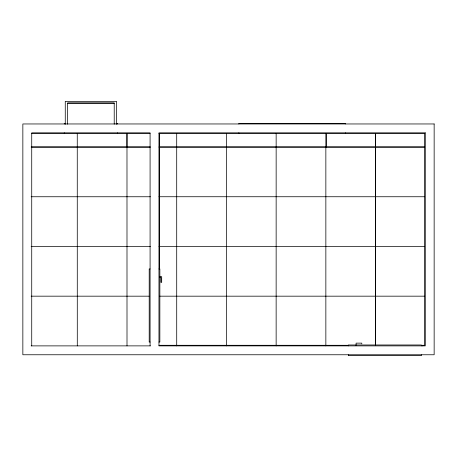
<?xml version="1.0" encoding="UTF-8"?>
<svg xmlns="http://www.w3.org/2000/svg" width="457" height="457" viewBox="0 0 457 457"><rect width="100%" height="100%" fill="white"/><g stroke="black" fill="none" stroke-linecap="round" stroke-linejoin="round"><path stroke-width="0.69" d="M67.596 103.345L114.221 103.345M65.694 123.367L64.277 123.367L64.277 123.961M116.118 123.367L117.54 123.367L117.54 123.961M31.727 133.427L150.085 133.427M158.962 133.427L424.679 133.427L424.679 345.292L422.194 345.292L422.194 345.886M31.727 147.028L150.085 147.028M31.133 147.04L150.444 147.051M31.133 196.75L150.444 196.761M158.962 196.738L424.564 196.75M31.133 246.46L150.444 246.472M158.962 246.472L424.564 246.46M150.085 268.95L149.199 268.95L149.199 342.036L150.085 342.036M158.962 268.95L159.853 268.95L159.853 342.036L158.962 342.036M159.927 276.662L161.698 276.691L161.692 282.42L160.904 282.403L160.887 277.582L159.853 277.57M31.133 296.17L149.022 296.182M159.67 296.182L424.564 296.17M158.962 345.292L348.337 345.292M31.133 345.886L150.444 345.875M421.428 345.875L421.428 344.984L348.337 344.984L348.337 345.886M421.428 354.746L421.428 355.637L348.337 355.637L348.337 354.746M361.818 343.898L361.778 343.133L356.094 343.133L356.054 345.492M345.378 123.961L345.378 123.367L238.857 123.367L238.857 123.961M345.378 132.838L345.378 133.427M326.441 133.427L326.441 147.04M325.852 133.427L325.852 345.886M276.154 133.427L276.142 345.886M238.857 132.838L238.857 133.427M226.404 133.427L226.426 345.886M176.705 133.427L176.716 345.886M159.556 133.427L159.556 268.95M150.085 345.886L150.085 132.838L31.727 132.838L31.727 345.886M127.006 345.886L126.983 133.427L126.96 147.028M117.54 132.838L117.54 133.427M116.552 124.327L116.552 101.363L65.265 101.363L65.265 124.327M114.221 124.201L114.221 102.831L67.596 102.831L67.596 124.201M77.296 345.886L77.262 133.427M64.277 132.838L64.277 133.427M434.15 123.961L22.85 123.961L22.85 354.763L434.15 354.763L434.15 123.961M425.273 132.838L158.962 132.838L158.962 345.886L425.273 345.886L425.273 132.838M424.679 147.028L158.962 147.028L424.679 147.04M375.574 345.161L375.574 133.427L375.563 345.172"/></g></svg>
